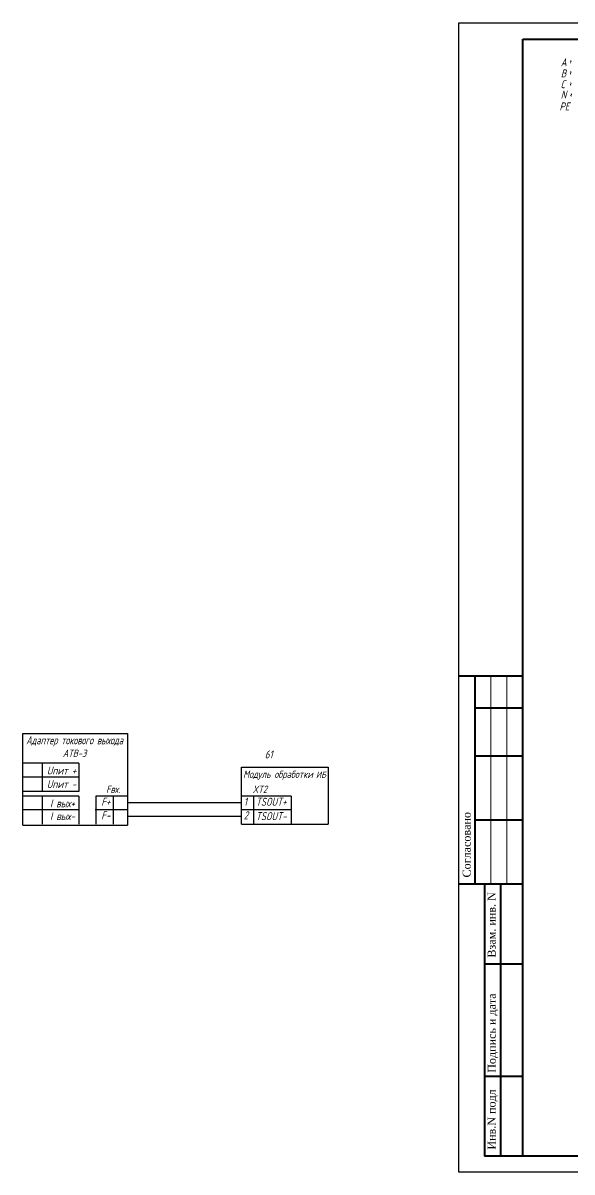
# Model space of a CAD drawing. Header units: millimetres. Extents: x -134 to 738, y -2285 to -279.
# Drawn here: x -133.8 to 37.6, y -637.7 to -278.8 of the extents above; entities that cross this region are included whole.
import ezdxf

# ---------------------------------------------------------------- set-up
doc = ezdxf.new("R2010")
doc.units = ezdxf.units.MM
doc.layers.add('MAIN', color=7, linetype='Continuous', lineweight=50)
doc.layers.add('АСУТП', color=7, linetype='Continuous')
doc.styles.add('GOST тип А', font='GOST_A.TTF', dxfattribs={"oblique": 15})
doc.styles.add('ROMANC', font='GOST_A.TTF', dxfattribs={"height": 2.5})
doc.styles.get("Standard").update_dxf_attribs({"font": 'GOST_A.TTF', "oblique": 15})
doc.styles.add('Заголовки', font='TIMES.TTF', dxfattribs={"height": 500})

msp = doc.modelspace()

# ---------------------------------------------------------------- linework, layer by layer
at = {"linetype": 'Continuous', "lineweight": 30}
for p, q in [((-133.81, -529.31), (-133.81, -500.72)), ((-133.81, -500.72), (-101.22, -500.72)), ((-101.22, -500.72), (-101.22, -529.31)), ((-65.56, -529.06), (-65.56, -511.22)), ((-65.56, -511.22), (-38.47, -511.22)), ((-38.47, -511.22), (-38.47, -529.06))]:
    msp.add_line(p, q, dxfattribs=at)
at = {"lineweight": 30}
for p, q in [((-116.36, -510), (-133.61, -510)), ((-116.36, -510), (-116.36, -518.81)), ((-116.36, -518.81), (-133.61, -518.81)), ((-116.36, -520.25), (-133.61, -520.25)), ((-116.36, -520.25), (-116.36, -529.06)), ((-101.22, -520.25), (-111.11, -520.25)), ((-111.11, -520.25), (-111.11, -529.06)), ((-50.11, -520.25), (-65.36, -520.25)), ((-50.11, -520.25), (-50.11, -529.06))]:
    msp.add_line(p, q, dxfattribs=at)
for p, q in [((-127.86, -510), (-127.86, -518.81)), ((-133.81, -514.25), (-116.36, -514.25)), ((-127.86, -520.25), (-127.86, -529.06)), ((-105.61, -520.25), (-105.61, -529.06)), ((-61.86, -520.25), (-61.86, -529.06)), ((-101.22, -522.25), (-65.56, -522.25)), ((-133.81, -524.5), (-116.36, -524.5)), ((-111.31, -524.5), (-101.22, -524.5)), ((-101.22, -526.5), (-65.56, -526.5)), ((-65.56, -524.5), (-50.11, -524.5))]:
    msp.add_line(p, q)
at = {"lineweight": 30, "ltscale": 0.5}
for p, q in [((-133.81, -529.31), (-101.22, -529.31)), ((-65.56, -529.06), (-38.47, -529.06))]:
    msp.add_line(p, q, dxfattribs=at)
at = {"layer": 'MAIN', "color": 7, "linetype": 'Continuous', "lineweight": -3}
msp.add_line((37.52, -300.9), (37.52, -300.9), dxfattribs=at)
at = {"layer": 'АСУТП', "linetype": 'Continuous'}
for p, q in [((2.32, -278.81), (589.67, -278.81)), ((2.32, -637.69), (2.32, -402)), ((589.67, -637.69), (2.32, -637.69))]:
    msp.add_line(p, q, dxfattribs=at)
at = {"layer": 'АСУТП', "color": 7, "lineweight": -3}
for p, q in [((2.32, -278.81), (522.84, -278.81)), ((2.32, -402), (2.32, -278.81)), ((2.32, -278.81), (522.84, -278.81))]:
    msp.add_line(p, q, dxfattribs=at)
at = {"layer": 'АСУТП', "linetype": 'Continuous', "lineweight": 40}
for p, q in [((22.32, -632.69), (22.32, -283.81)), ((22.32, -283.81), (584.67, -283.81)), ((2.31, -482.69), (22.31, -482.69)), ((7.31, -482.69), (7.31, -547.69)), ((7.31, -492.69), (22.31, -492.69)), ((7.31, -507.69), (22.31, -507.69)), ((7.31, -527.69), (22.31, -527.69)), ((2.31, -547.69), (22.32, -547.69)), ((10.41, -572.7), (22.31, -572.7)), ((10.41, -607.7), (22.31, -607.7)), ((584.67, -632.69), (22.32, -632.69))]:
    msp.add_line(p, q, dxfattribs=at)
at = {"layer": 'АСУТП', "linetype": 'Continuous', "lineweight": 15}
for p, q in [((12.31, -482.69), (12.31, -547.69)), ((17.31, -482.69), (17.31, -547.69))]:
    msp.add_line(p, q, dxfattribs=at)
at = {"layer": 'АСУТП', "lineweight": 40}
for p, q in [((10.32, -547.69), (10.32, -632.69)), ((15.32, -547.69), (15.32, -632.69)), ((22.32, -632.69), (10.32, -632.69))]:
    msp.add_line(p, q, dxfattribs=at)
at = {"layer": 'АСУТП'}
for p, q in [((22.32, -632.69), (395.26, -632.69)), ((67.7, -637.69), (2.32, -637.69))]:
    msp.add_line(p, q, dxfattribs=at)

# ---------------------------------------------------------------- texts
at = {"linetype": 'Continuous', "style": 'ROMANC', "oblique": 15}
for s, p in [('А', (34.12, -292.32)), ('В', (34.12, -295.81)), ('С', (34.12, -299.18)), ('N', (34.12, -302.42)), ('РЕ', (33.71, -306.12))]:
    msp.add_text(s, height=2.5, dxfattribs=at).set_placement(p)
at = {"color": 7, "linetype": 'Continuous', "style": 'GOST тип А', "oblique": 15, "width": 0.9}
msp.add_text('Адаптер токового выхода', height=2.5, dxfattribs=at).set_placement((-132.83, -504.1))
at = {"color": 7, "linetype": 'Continuous', "style": 'GOST тип А', "oblique": 15}
for s, height, p in [('Модуль обработки', 2.3, (-65.08, -514.6)), ('ИБ', 2, (-42.33, -514.6))]:
    msp.add_text(s, height=height, dxfattribs=at).set_placement(p)
at = {"layer": 'MAIN', "color": 7, "linetype": 'Continuous', "lineweight": -3, "oblique": 15}
for p in [(38.56, -291.92), (38.56, -295.41), (38.56, -298.9), (38.68, -302.33)]:
    msp.add_text('~', height=2.5, rotation=90, dxfattribs=at).set_placement(p)
at = {"layer": 'MAIN', "color": 7, "linetype": 'Continuous', "lineweight": -3, "style": 'GOST тип А', "oblique": 15}
for s, height, p in [('АТВ-3', 2.3, (-121.36, -508.04)), ('61', 2.5, (-58.31, -508.51)), ('Uпит +', 2.5, (-126.36, -513.54)), ('Uпит -', 2.5, (-126.36, -517.79)), ('Fвх.', 2.3, (-107.86, -519.29)), ('XT2', 2.3, (-62.11, -519.29)), ('I вых+', 2.5, (-125.36, -523.79)), ('F+', 2.5, (-109.36, -523.29)), ('1', 2.5, (-64.86, -523.29)), ('TSOUT+', 2.5, (-61.11, -523.29)), ('I вых-', 2.5, (-125.36, -527.79)), ('F-', 2.5, (-109.36, -527.54)), ('2', 2.5, (-64.86, -527.54)), ('TSOUT-', 2.5, (-61.11, -527.79))]:
    msp.add_text(s, height=height, dxfattribs=at).set_placement(p)
at = {"layer": 'АСУТП', "linetype": 'Continuous', "lineweight": 40, "style": 'Заголовки'}
for s, p in [('Согласовано', (5.98, -545.69)), ('Взам. инв. N', (13.78, -570.7)), ('Подпись и дата', (13.83, -606.7)), ('Инв.N подл', (13.78, -630.7))]:
    msp.add_text(s, height=2.5, rotation=90, dxfattribs=at).set_placement(p)

doc.saveas('drawing.dxf')
